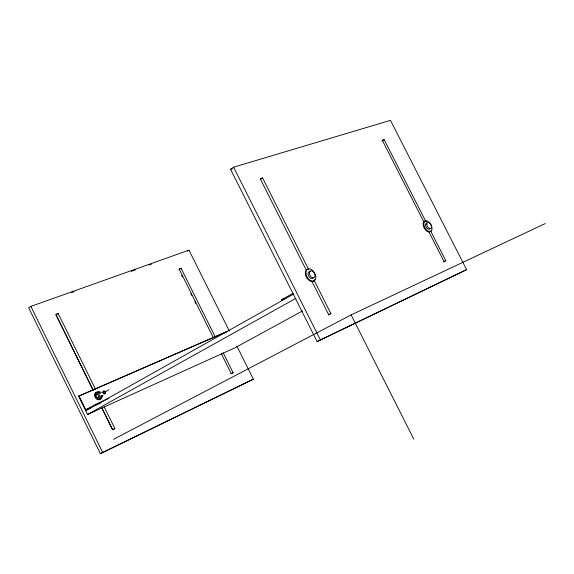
<?xml version="1.0" encoding="UTF-8"?>
<svg xmlns="http://www.w3.org/2000/svg" width="574" height="574" viewBox="0 0 574 574"><rect width="100%" height="100%" fill="white"/><g stroke="black" fill="none" stroke-linecap="round" stroke-linejoin="round"><path stroke-width="0.86" d="M101.569 392.386L98.879 391.805L97.056 392.846L95.793 395.163L97.214 398.055L99.905 398.621L101.727 397.595L102.99 395.271L101.77 395.96M95.793 395.163L97.609 394.123L98.879 391.805M229.385 331.098L188.989 250.164L30.86 306.38L28.7 307.858L100.371 453.654L253.378 379.177L236.983 346.323M230.561 169.287L233.596 167.199L390.485 120.346L466.605 269.658L317.106 341.559L230.561 169.287L232.276 168.77M95.593 389.423L58.182 313.483L56.001 314.932L92.801 389.646M260.13 179.562L262.576 177.94L308.389 268.926M187.533 251.103L188.989 250.164M178.873 269.708L181.075 268.316M381.882 141.01L384.142 139.625M302.448 311.008L234.931 347.837L87.564 414.464L78.581 396.204L227.304 331.392M104.432 392.358L109.046 389.732M97.214 398.055L99.037 397.021L101.727 397.595M79.033 395.938L85.863 409.822L95.736 404.268L108.787 398.435M281.87 300.69L281.447 299.836L292.762 293.472M85.763 410.805L293.852 293.967M87.564 414.464L295.919 298.322M104.26 407.009L114.893 428.591L112.59 429.818L101.907 408.128M328.306 315.004L330.897 313.626L314.014 280.105M230.813 373.947L233.116 372.734L223.186 352.802M443.444 261.945L445.79 260.704L430.787 231.229M113.494 439.347L351.13 314.911L545.3 223.537M100.371 453.654L253.378 379.177M317.106 341.559L466.605 269.658M114.893 428.591L112.633 429.661L101.985 408.042M233.116 372.734L231.257 373.609L221.306 353.649M330.897 313.626L328.665 314.652L311.754 281.059M445.79 260.704L444.011 261.529L428.972 231.989M100.995 402.812L96.102 405.007L95.736 404.268M85.863 409.822L90.757 407.626M78.581 396.204L226.852 331.643M281.447 299.836L284.733 298.43M58.182 313.483L55.843 314.344L93.311 390.42M71.592 292.589L74.111 291.692M131.295 271.337L135.5 269.837M148.96 265.044L151.479 264.148M262.576 177.94L260.216 178.679L306.523 270.663M425.922 221.672L384.128 139.59L382.241 140.185L424.1 222.411M351.13 314.911L413.797 439.189M233.596 167.199L320.378 339.873M215.243 336.859L181.054 268.28L179.117 268.998L213.349 337.677M181.664 275.319L182.467 276.926M190.855 293.766L191.659 295.366M194.851 301.781L195.648 303.388M97.609 394.123L99.037 397.021M30.86 306.38L102.681 452.463M314.832 279.682A6.68 4.283 60.4 0 1 306.703 277.787A6.68 4.283 60.4 0 1 308.389 269.184M313.512 277.472A3.817 2.447 60.4 0 1 310.261 277.916A3.817 2.447 60.4 0 1 308.051 273.533A3.817 2.447 60.4 0 1 310.548 271.581M431.21 230.454A5.97 3.422 60.9 0 1 426.597 230.956A5.97 3.422 60.9 0 1 423.11 224.118A5.97 3.422 60.9 0 1 426.532 221.263M429.869 228.911A3.415 1.952 60.9 0 1 426.095 226.931A3.415 1.952 60.9 0 1 426.884 223.042M101.376 396.706A4.025 3.114 60.2 0 1 98.132 399.755A4.025 3.114 60.2 0 1 94.66 395.278A4.025 3.114 60.2 0 1 97.91 392.243M101.749 397.395A4.032 3.114 60.2 0 1 97.716 399.181A4.032 3.114 60.2 0 1 95.205 394.073A4.032 3.114 60.2 0 1 99.237 392.3M101.612 395.364A1.614 1.241 60.2 0 1 99.998 396.082A1.614 1.241 60.2 0 1 98.993 394.037A1.614 1.241 60.2 0 1 100.608 393.319M305.949 273.475A6.687 4.276 60.4 0 0 313.899 280.959A6.687 4.276 60.4 0 0 312.801 270.576A6.687 4.276 60.4 0 0 305.949 273.475M309.35 273.396A3.824 2.447 60.4 0 0 313.892 277.68A3.824 2.447 60.4 0 0 313.268 271.746A3.824 2.447 60.4 0 0 309.35 273.396M423.799 224.685A5.977 3.422 60.9 0 0 430.615 231.494A5.977 3.422 60.9 0 0 429.28 222.36A5.977 3.422 60.9 0 0 423.799 224.685M426.805 224.621A3.415 1.952 60.9 0 0 430.701 228.524A3.415 1.952 60.9 0 0 429.933 223.308A3.415 1.952 60.9 0 0 426.805 224.621M102.854 392.2A1.622 1.241 60.2 0 0 104.913 393.936A1.622 1.241 60.2 0 0 104.827 391.325A1.622 1.241 60.2 0 0 102.854 392.2M103.42 392.142A1.213 0.933 60.2 0 0 104.963 393.441A1.213 0.933 60.2 0 0 104.898 391.49A1.213 0.933 60.2 0 0 103.42 392.142"/></g></svg>
